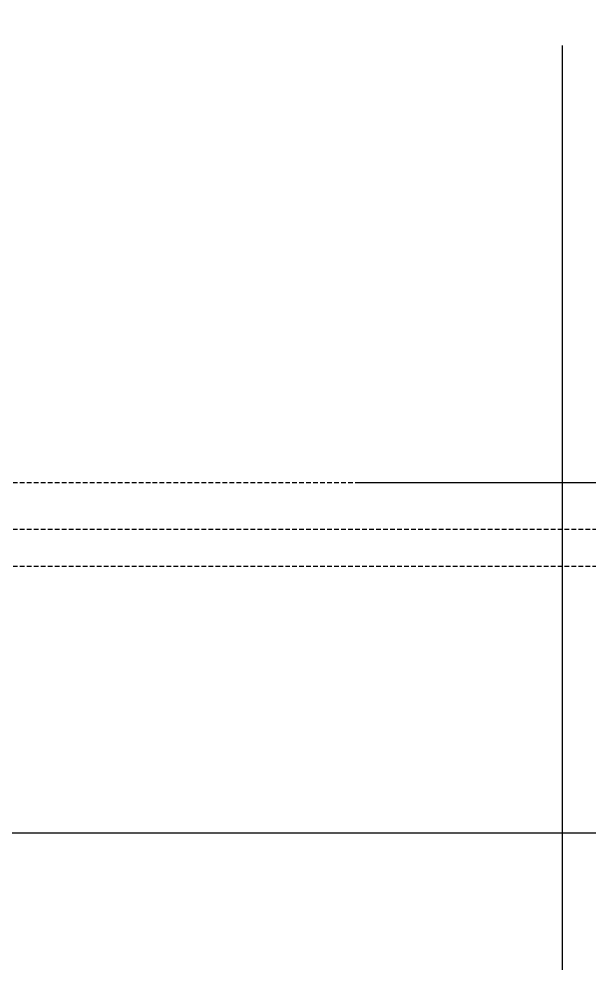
# Model space of a CAD drawing. Header units: millimetres. Extents: x 19684 to 58158, y -7929 to 13062.
# Drawn here: x 23619 to 25457, y -690 to 2352 of the extents above; entities that cross this region are included whole.
import ezdxf

# ---------------------------------------------------------------- set-up
doc = ezdxf.new("R2010")
doc.units = ezdxf.units.MM
doc.linetypes.add('HIDDEN2', pattern=[0.1875, 0.125, -0.0625])
doc.layers.add('F-dim', color=1, linetype='Continuous')
doc.layers.add('Hatch', color=8, linetype='Continuous')

msp = doc.modelspace()

# ---------------------------------------------------------------- linework, layer by layer
at = {"color": 251, "linetype": 'HIDDEN2', "ltscale": 120, "true_color": 0x636466}
for p in [(3185.05, 858.92), (2408.05, 708.92), (2474.54, 588.92)]:
    msp.add_xline(p, (1, 0), dxfattribs=at)
msp.add_lwpolyline([(19684.13, 6270.84), (27554.3, 6270.84), (27554.3, -271.08), (19684.13, -271.08)], close=True)
at = {"layer": 'F-dim'}
msp.add_line((24714.88, 858.92), (26610.91, 858.92), dxfattribs=at)
at = {"layer": 'Hatch'}
msp.add_line((25370.93, -1068.71), (25370.93, 2266.09), dxfattribs=at)

doc.saveas('drawing.dxf')
